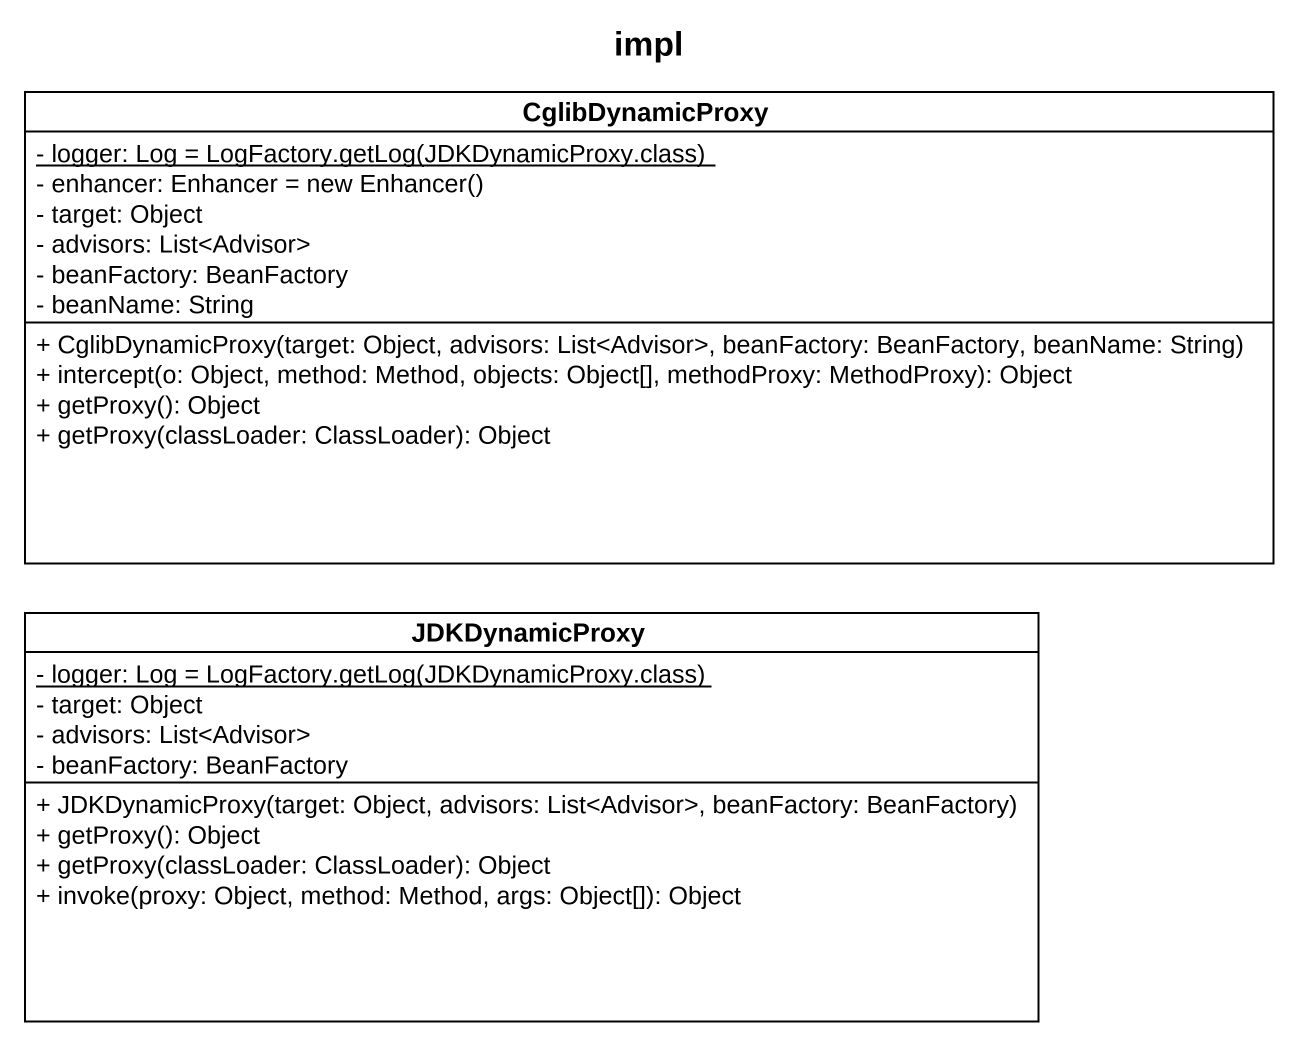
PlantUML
@startuml
title impl
hide circle
hide empty members
skinparam classAttributeIconSize 0
class CglibDynamicProxy {
  {static} {field} - logger: Log = LogFactory.getLog(JDKDynamicProxy.class)
  {field} - enhancer: Enhancer = new Enhancer()
  - target: Object
  - advisors: List<Advisor>
  - beanFactory: BeanFactory
  - beanName: String
  + CglibDynamicProxy(target: Object, advisors: List<Advisor>, beanFactory: BeanFactory, beanName: String)
  + intercept(o: Object, method: Method, objects: Object[], methodProxy: MethodProxy): Object
  + getProxy(): Object
  + getProxy(classLoader: ClassLoader): Object
}
class JDKDynamicProxy {
  {static} {field} - logger: Log = LogFactory.getLog(JDKDynamicProxy.class)
  - target: Object
  - advisors: List<Advisor>
  - beanFactory: BeanFactory
  + JDKDynamicProxy(target: Object, advisors: List<Advisor>, beanFactory: BeanFactory)
  + getProxy(): Object
  + getProxy(classLoader: ClassLoader): Object
  + invoke(proxy: Object, method: Method, args: Object[]): Object
}
@enduml
